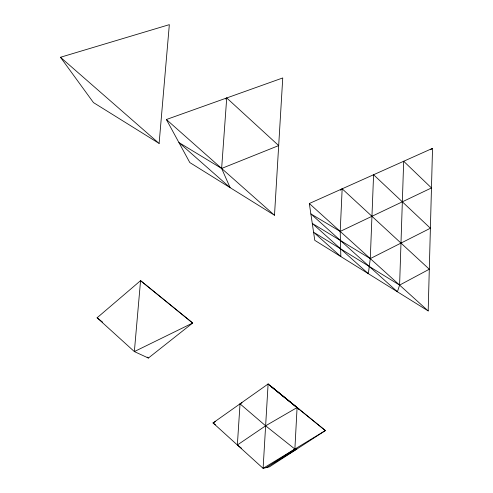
<?xml version="1.0" encoding="UTF-8"?>
<svg xmlns="http://www.w3.org/2000/svg" width="493" height="493" viewBox="0 0 493 493"><rect width="100%" height="100%" fill="white"/><g stroke="black" fill="none" stroke-linecap="round" stroke-linejoin="round"><path stroke-width="0.74" d="M428.183 310.935L432.527 148.344L309.327 203.51L314.78 240.35L428.183 310.935L309.327 203.51M342.16 188.807L340.207 231.42L340.836 256.57L313.579 232.215L399.601 285.108L429.298 269.221L342.16 188.807L340.392 190.23M274.496 215.268L282.748 77.949L166.387 119.516L189.811 162.561L274.496 215.268L166.387 119.516M241.588 448.297L237.355 445L240.029 403.847L242.014 402.744M226.718 97.965L221.634 168.446L230.126 187.648L178.922 142.539L221.634 168.446L278.681 145.589L226.718 97.965L225.597 99.013M159.11 143.445L169.339 24.65L60.473 57.268L93.467 102.587L159.11 143.445L60.473 57.268M97.096 317.794L140.56 280.653L192.677 323.026L148.381 358.047L134.355 351.583L97.096 317.794L102.526 322.058M430.728 149.749L432.527 148.344M237.355 445L265.622 425.81L297.082 407.563L298.961 409.165L271.138 386.537L297.082 407.563L294.882 449.068L266.38 467.58L296.86 449.068L294.882 449.068L265.622 425.81L240.029 403.847M215.663 421.46L213.025 422.932L263.102 468.35L269.412 466.871L325.374 430.568L268.106 383.998L213.025 422.932L215.447 424.824M147.173 357.105L148.381 358.047M403.675 161.26L399.601 285.108L397.407 291.782L310.861 213.888L340.207 231.42L431.467 187.944L403.675 161.26M373.583 174.738L370.286 258.609L368.339 273.683L312.272 223.421L370.286 258.609L430.389 228.234L373.583 174.738M268.106 383.998L263.102 468.35L325.374 430.568L268.106 383.998M140.56 280.653L134.355 351.583L192.677 323.026L140.56 280.653"/></g></svg>
